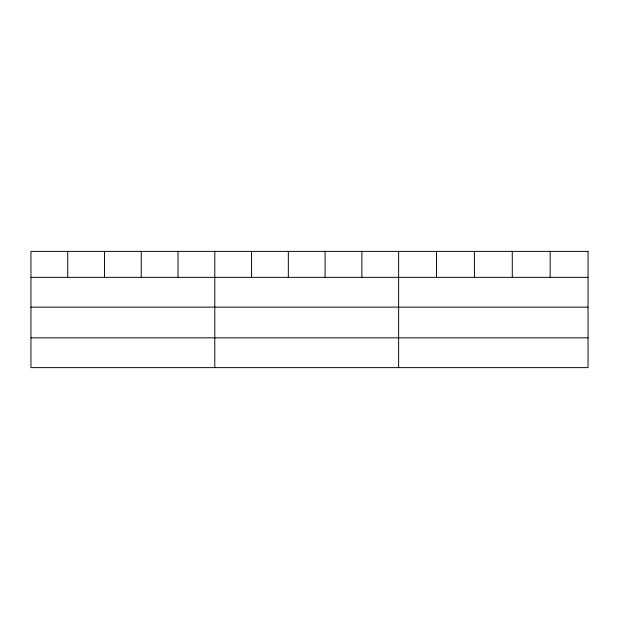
<?xml version="1.0" encoding="UTF-8"?>
<svg xmlns="http://www.w3.org/2000/svg" width="619" height="619" viewBox="0 0 619 619"><rect width="100%" height="100%" fill="white"/><g stroke="black" fill="none" stroke-linecap="round" stroke-linejoin="round"><path stroke-width="0.93" d="M30.95 277.351L588.05 277.351M30.95 307.14L588.05 307.14M30.95 337.835L588.05 337.835M550.167 251.376L550.167 277.351M512.284 251.376L512.284 277.351M474.402 251.376L474.402 277.351M436.519 251.376L436.519 277.351M398.636 251.376L398.636 367.624M361.867 251.376L361.867 277.351M325.099 251.376L325.099 277.351M288.33 251.376L288.33 277.351M251.562 251.376L251.562 277.351M214.793 251.376L214.793 367.624M178.024 251.376L178.024 277.351M141.256 251.376L141.256 277.351M104.487 251.376L104.487 277.351M67.719 251.376L67.719 277.351M588.05 251.376L30.95 251.376L30.95 367.624L588.05 367.624L588.05 251.376"/></g></svg>
